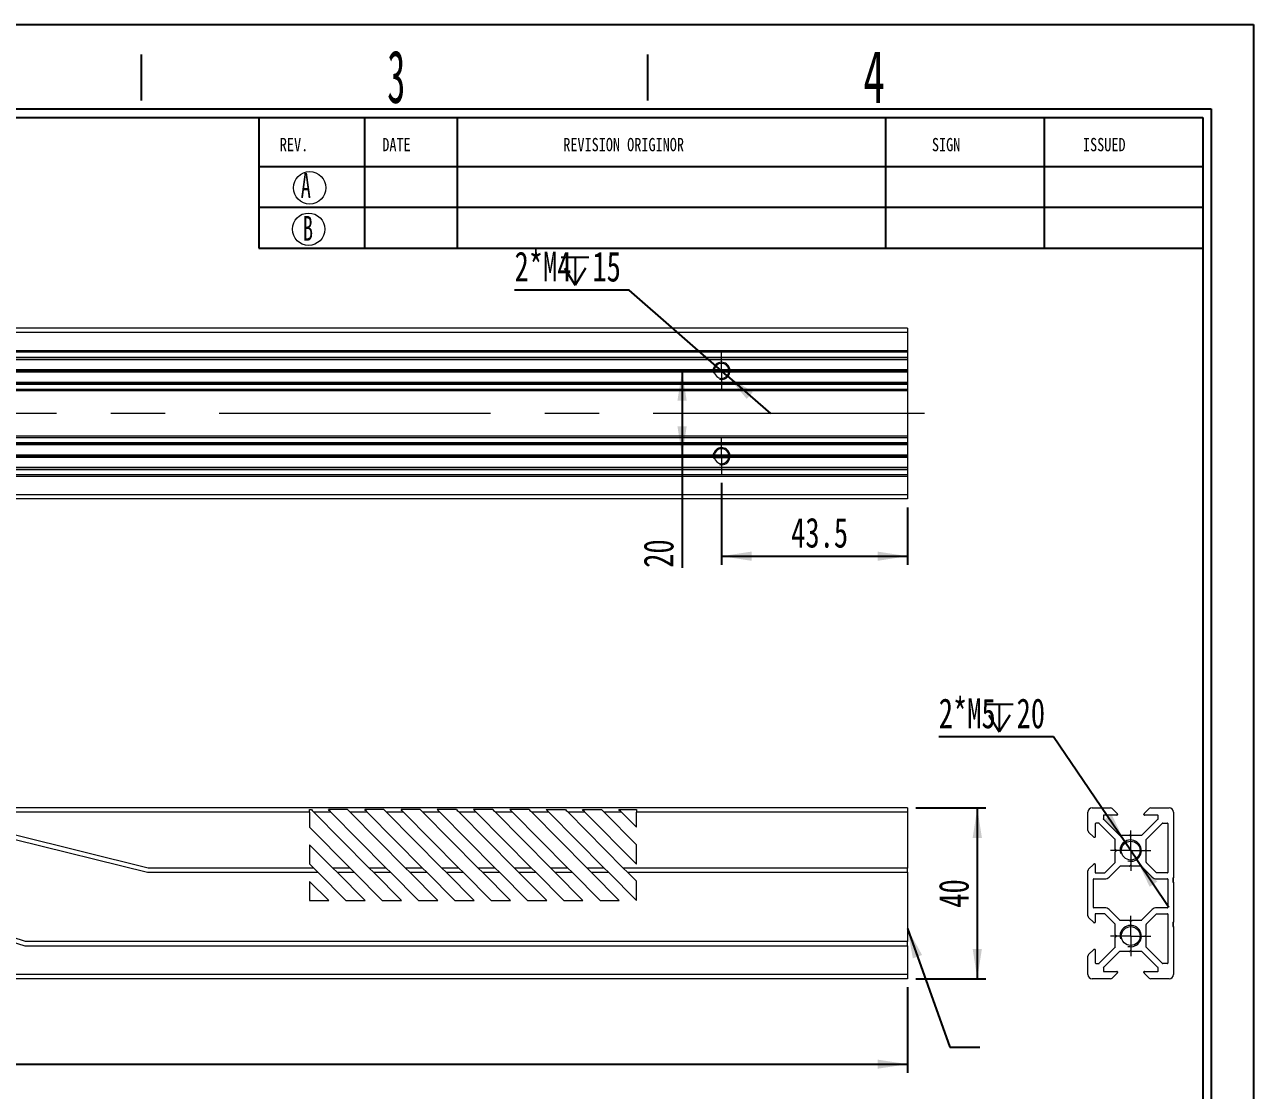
# Model space of a CAD drawing. Header units: millimetres. Extents: x 2 to 295, y 1 to 209.
# Drawn here: x 151.2 to 295.1, y 83.9 to 208.7 of the extents above; entities that cross this region are included whole.
import ezdxf

# ---------------------------------------------------------------- set-up
doc = ezdxf.new("R2010")
doc.units = ezdxf.units.MM
doc.linetypes.add('CENTER', pattern=[10.16, 6.35, -1.27, 1.27, -1.27])
doc.linetypes.add('CENTERX2', pattern=[20.32, 12.7, -2.54, 2.54, -2.54])
doc.layers.add('DIM', color=5, linetype='Continuous')
doc.layers.add('SLD-0', color=179, linetype='Continuous')
doc.layers.add('中心线', color=1, linetype='CENTER', lineweight=15)
doc.styles.add('SLDTEXTSTYLE1', font='TXT', dxfattribs={"width": 0.469})
doc.styles.add('SLDTEXTSTYLE14', font='TXT', dxfattribs={"width": 0.7})
doc.styles.add('SLDTEXTSTYLE5', font='TXT', dxfattribs={"width": 0.6})
doc.styles.add('SLDTEXTSTYLE6', font='TXT', dxfattribs={"width": 0.5025})
doc.styles.add('SLDTEXTSTYLE9', font='TXT', dxfattribs={"width": 0.7865})
doc.dimstyles.new('SLDDIMSTYLE0', dxfattribs={"dimtxt": 3.5, "dimasz": 3.5, "dimexe": 0, "dimexo": 0.0625, "dimgap": 0.875, "dimtad": 2, "dimlfac": 2, "dimrnd": 1e-09, "dimzin": 12, "dimdsep": 46, "dimtxsty": 'SLDTEXTSTYLE1', "dimsah": 1, "dimcen": 0.09, "dimadec": 0, "dimazin": 3, "dimtfac": 1, "dimtofl": 0, "dimtmove": 0, "dimatfit": 3, "dimfxl": 0, "dimfrac": 2, "dimtolj": 1, "dimtzin": 12, "dimarcsym": 0})
doc.dimstyles.new('SLDDIMSTYLE2', dxfattribs={"dimtxt": 0.18, "dimasz": 3.5, "dimexe": 0, "dimexo": 0.0625, "dimgap": 0, "dimtad": 0, "dimtih": 1, "dimtoh": 1, "dimdec": 0, "dimrnd": 1e-09, "dimzin": 0, "dimdsep": 46, "dimtxsty": 'Standard', "dimsah": 1, "dimcen": 0.09, "dimadec": 0, "dimazin": 0, "dimtfac": 3.5, "dimtdec": 0, "dimtofl": 0, "dimtmove": 0, "dimatfit": 3, "dimfxl": 0, "dimfrac": 2, "dimtolj": 1, "dimtzin": 0, "dimarcsym": 0})
doc.dimstyles.new('SLDDIMSTYLE3', dxfattribs={"dimtxt": 3.5, "dimasz": 3.5, "dimexe": 0, "dimexo": 0.0625, "dimgap": 0.875, "dimtad": 0, "dimtih": 1, "dimtoh": 1, "dimlfac": 2, "dimrnd": 1e-09, "dimzin": 12, "dimdsep": 46, "dimtxsty": 'SLDTEXTSTYLE1', "dimsah": 1, "dimcen": 0, "dimadec": 0, "dimazin": 3, "dimtfac": 1, "dimtmove": 0, "dimatfit": 3, "dimfxl": 0, "dimfrac": 2, "dimtolj": 1, "dimtzin": 12, "dimarcsym": 0})
doc.dimstyles.new('SLDDIMSTYLE5', dxfattribs={"dimtxt": 3.5, "dimasz": 3.5, "dimexe": 0, "dimexo": 0.0625, "dimgap": 0.875, "dimtad": 0, "dimtih": 1, "dimtoh": 1, "dimlfac": 2, "dimrnd": 1e-09, "dimzin": 12, "dimdsep": 46, "dimtxsty": 'SLDTEXTSTYLE1', "dimsah": 1, "dimcen": 0, "dimadec": 0, "dimazin": 3, "dimtfac": 1, "dimtofl": 0, "dimtmove": 1, "dimatfit": 3, "dimfxl": 0, "dimfrac": 2, "dimtolj": 1, "dimtzin": 12, "dimarcsym": 0})

# ---------------------------------------------------------------- blocks, each defined once
blk = doc.blocks.new('_D')
at = {"layer": 'DIM'}
for p, q in [((39.6, 95.97), (39.6, 85.97)), ((254.6, 95.97), (254.6, 85.97)), ((39.6, 86.97), (254.6, 86.97))]:
    blk.add_line(p, q, dxfattribs=at)
for points in [[(39.6, 86.97), (43.1, 86.44), (43.1, 87.51)], [(254.6, 86.97), (251.1, 87.51), (251.1, 86.44)]]:
    blk.add_solid(points, dxfattribs=at)
at = {"layer": 'DIM', "insert": (143.49, 91.49), "char_height": 3.5, "attachment_point": 1, "style": 'SLDTEXTSTYLE14'}
blk.add_mtext('430', dxfattribs=at)
blk = doc.blocks.new('_D_1')
at = {"layer": 'DIM'}
for p, q in [((255.6, 116.97), (263.78, 116.97)), ((262.78, 116.97), (262.78, 96.97)), ((255.6, 96.97), (263.78, 96.97))]:
    blk.add_line(p, q, dxfattribs=at)
for points in [[(262.78, 116.97), (262.24, 113.47), (263.32, 113.47)], [(262.78, 96.97), (263.32, 100.47), (262.24, 100.47)]]:
    blk.add_solid(points, dxfattribs=at)
at = {"layer": 'DIM', "insert": (258.27, 105.29), "char_height": 3.5, "attachment_point": 1, "rotation": 90, "style": 'SLDTEXTSTYLE14'}
blk.add_mtext('40', dxfattribs=at)
blk = doc.blocks.new('SW_SYMBOL_HOLE_DEPTH')
at = {"layer": 'DIM', "color": 0}
for p, q in [((0, 875), (800, 875)), ((400, 875), (400, 75)), ((100, 555), (400, 75)), ((700, 555), (400, 75))]:
    blk.add_line(p, q, dxfattribs=at)
blk = doc.blocks.new('_D_2')
at = {"layer": 'DIM'}
for p, q in [((271.69, 125.29), (258.27, 125.29)), ((280.04, 113.01), (271.69, 125.29)), ((281.44, 110.94), (280.04, 113.01)), ((281.44, 110.94), (285.22, 105.37))]:
    blk.add_line(p, q, dxfattribs=at)
for points in [[(280.04, 113.01), (278.51, 116.21), (277.62, 115.6)], [(281.44, 110.94), (282.96, 107.74), (283.85, 108.35)]]:
    blk.add_solid(points, dxfattribs=at)
at = {"layer": 'DIM', "xscale": 0.004072727272727273, "yscale": 0.004072727272727273, "zscale": 0.004072727272727273}
blk.add_blockref('SW_SYMBOL_HOLE_DEPTH', (263.72, 125.57), dxfattribs=at)
at = {"layer": 'DIM', "char_height": 3.5, "attachment_point": 1, "style": 'SLDTEXTSTYLE14'}
for s, insert in [('2*M5', (258.27, 129.8)), ('20', (267.38, 129.8))]:
    blk.add_mtext(s, dxfattribs=dict(at, insert=insert))
blk = doc.blocks.new('SW_CENTERMARKSYMBOL_0')
at = {"layer": '中心线', "color": 0}
for p, q in [((0, 1.25), (0, 2.35)), ((-1.25, 0), (-2.35, 0)), ((0, 0), (-1.25, 0)), ((0, 0), (0, 1.25)), ((0, 0), (0, -1.25)), ((0, 0), (1.25, 0)), ((1.25, 0), (2.35, 0)), ((0, -1.25), (0, -2.35))]:
    blk.add_line(p, q, dxfattribs=at)
blk = doc.blocks.new('SW_CENTERMARKSYMBOL_1')
at = {"layer": '中心线', "color": 0}
for p, q in [((0, 1.25), (0, 2.35)), ((-1.25, 0), (-2.35, 0)), ((0, 0), (-1.25, 0)), ((0, 0), (0, 1.25)), ((0, 0), (0, -1.25)), ((0, 0), (1.25, 0)), ((1.25, 0), (2.35, 0)), ((0, -1.25), (0, -2.35))]:
    blk.add_line(p, q, dxfattribs=at)
blk = doc.blocks.new('_D_4')
at = {"layer": 'DIM'}
for p, q in [((232.85, 155.01), (232.85, 145.44)), ((254.6, 152.14), (254.6, 145.44)), ((232.85, 146.44), (254.6, 146.44))]:
    blk.add_line(p, q, dxfattribs=at)
for points in [[(232.85, 146.44), (236.35, 145.9), (236.35, 146.98)], [(254.6, 146.44), (251.1, 146.98), (251.1, 145.9)]]:
    blk.add_solid(points, dxfattribs=at)
at = {"layer": 'DIM', "insert": (240.99, 150.95), "char_height": 3.5, "attachment_point": 1, "style": 'SLDTEXTSTYLE14'}
blk.add_mtext('43.5', dxfattribs=at)
blk = doc.blocks.new('_D_5')
at = {"layer": 'DIM'}
for p, q in [((231.85, 168.14), (227.22, 168.14)), ((228.22, 168.14), (228.22, 158.14)), ((231.85, 158.14), (227.22, 158.14)), ((228.22, 158.14), (228.22, 145.08))]:
    blk.add_line(p, q, dxfattribs=at)
for points in [[(228.22, 168.14), (227.68, 164.64), (228.76, 164.64)], [(228.22, 158.14), (228.76, 161.64), (227.68, 161.64)]]:
    blk.add_solid(points, dxfattribs=at)
at = {"layer": 'DIM', "insert": (223.71, 145.08), "char_height": 3.5, "attachment_point": 1, "rotation": 90, "style": 'SLDTEXTSTYLE14'}
blk.add_mtext('20', dxfattribs=at)
blk = doc.blocks.new('_D_6')
at = {"layer": 'DIM'}
for p, q in [((222.03, 177.59), (208.61, 177.59)), ((233.51, 167.56), (222.03, 177.59)), ((233.51, 167.56), (238.57, 163.13))]:
    blk.add_line(p, q, dxfattribs=at)
blk.add_solid([(233.51, 167.56), (235.79, 164.85), (236.5, 165.66)], dxfattribs=at)
at = {"layer": 'DIM', "xscale": 0.004072727272727273, "yscale": 0.004072727272727273, "zscale": 0.004072727272727273}
blk.add_blockref('SW_SYMBOL_HOLE_DEPTH', (214.06, 177.88), dxfattribs=at)
at = {"layer": 'DIM', "char_height": 3.5, "attachment_point": 1, "style": 'SLDTEXTSTYLE14'}
for s, insert in [('2*M4', (208.61, 182.1)), ('15', (217.72, 182.1))]:
    blk.add_mtext(s, dxfattribs=dict(at, insert=insert))
blk = doc.blocks.new('SW_CENTERMARKSYMBOL_2')
at = {"layer": '中心线', "color": 0}
for p, q in [((0, 1.25), (0, 2.125)), ((-1.25, 0), (-2.125, 0)), ((0, 0), (-1.25, 0)), ((0, 0), (0, 1.25)), ((0, 0), (0, -1.25)), ((0, 0), (1.25, 0)), ((1.25, 0), (2.125, 0)), ((0, -1.25), (0, -2.125))]:
    blk.add_line(p, q, dxfattribs=at)
blk = doc.blocks.new('SW_CENTERMARKSYMBOL_3')
at = {"layer": '中心线', "color": 0}
for p, q in [((0, 1.25), (0, 2.125)), ((-1.25, 0), (-2.125, 0)), ((0, 0), (-1.25, 0)), ((0, 0), (0, 1.25)), ((0, 0), (0, -1.25)), ((0, 0), (1.25, 0)), ((1.25, 0), (2.125, 0)), ((0, -1.25), (0, -2.125))]:
    blk.add_line(p, q, dxfattribs=at)

msp = doc.modelspace()

# ---------------------------------------------------------------- linework, layer by layer
at = {"color": 7, "linetype": 'Continuous', "lineweight": 15}
for p, q in [((254.597, 173.1363), (39.597, 173.1363)), ((254.597, 172.6363), (39.597, 172.6363)), ((254.597, 173.1363), (254.597, 172.6363)), ((254.597, 172.6363), (254.597, 170.4898)), ((254.597, 170.4898), (39.597, 170.4898)), ((254.597, 170.3131), (39.597, 170.3131)), ((254.597, 170.4898), (254.597, 170.3131)), ((254.597, 170.3131), (254.597, 169.7156)), ((254.597, 169.7156), (39.597, 169.7156)), ((254.597, 169.6863), (39.597, 169.6863)), ((254.597, 169.4486), (39.597, 169.4486)), ((254.597, 169.4309), (39.597, 169.4309)), ((254.597, 169.7156), (254.597, 169.6863)), ((254.597, 169.6863), (254.597, 169.4486)), ((254.597, 169.4486), (254.597, 169.4309)), ((254.597, 169.4309), (254.597, 168.2716)), ((231.9826, 168.2716), (39.597, 168.2716)), ((39.597, 168.2532), (231.9799, 168.2532)), ((231.9722, 168.154), (39.597, 168.154)), ((231.9722, 168.1186), (39.597, 168.1186)), ((231.9799, 168.0193), (39.597, 168.0193)), ((231.9826, 168.0009), (39.597, 168.0009)), ((231.98, 168.2539), (233.7141, 168.2539)), ((233.7141, 168.0186), (231.98, 168.0186)), ((233.7115, 168.2716), (231.9826, 168.2716)), ((233.7115, 168.0009), (231.9826, 168.0009)), ((254.597, 168.2716), (233.7115, 168.2716)), ((254.597, 168.0009), (233.7115, 168.0009)), ((233.7142, 168.2532), (254.597, 168.2532)), ((254.597, 168.0193), (233.7142, 168.0193)), ((254.597, 168.154), (233.7219, 168.154)), ((254.597, 168.1186), (233.7219, 168.1186)), ((254.597, 168.2716), (254.597, 168.2532)), ((254.597, 168.2532), (254.597, 168.154)), ((254.597, 168.154), (254.597, 168.1186)), ((254.597, 168.1186), (254.597, 168.0193)), ((254.597, 168.0193), (254.597, 168.0009)), ((254.597, 168.0009), (254.597, 166.7812)), ((254.597, 166.7812), (39.597, 166.7812)), ((254.597, 166.7459), (39.597, 166.7459)), ((254.597, 166.5863), (39.597, 166.5863)), ((254.597, 166.557), (39.597, 166.557)), ((254.597, 165.9595), (39.597, 165.9595)), ((254.597, 165.7827), (39.597, 165.7827)), ((254.597, 166.7812), (254.597, 166.7459)), ((254.597, 166.7459), (254.597, 166.5863)), ((254.597, 166.5863), (254.597, 166.557)), ((254.597, 166.557), (254.597, 165.9595)), ((254.597, 165.9595), (254.597, 165.7827)), ((254.597, 165.7827), (254.597, 160.4898)), ((254.597, 160.4898), (39.597, 160.4898)), ((254.597, 160.3131), (39.597, 160.3131)), ((254.597, 159.7156), (39.597, 159.7156)), ((254.597, 159.6863), (39.597, 159.6863)), ((254.597, 160.4898), (254.597, 160.3131)), ((254.597, 160.3131), (254.597, 159.7156)), ((254.597, 159.7156), (254.597, 159.6863)), ((254.597, 159.6863), (254.597, 159.5267)), ((254.597, 159.5267), (39.597, 159.5267)), ((254.597, 159.4913), (39.597, 159.4913)), ((231.9826, 158.2716), (39.597, 158.2716)), ((39.597, 158.2532), (231.9799, 158.2532)), ((231.98, 158.254), (233.7141, 158.254)), ((233.7115, 158.2716), (231.9826, 158.2716)), ((254.597, 158.2716), (233.7115, 158.2716)), ((233.7142, 158.2532), (254.597, 158.2532)), ((254.597, 159.5267), (254.597, 159.4913)), ((254.597, 159.4913), (254.597, 158.2716)), ((254.597, 158.2716), (254.597, 158.2532)), ((254.597, 158.2532), (254.597, 158.1539)), ((231.9722, 158.1539), (39.597, 158.1539)), ((231.9722, 158.1186), (39.597, 158.1186)), ((231.9799, 158.0193), (39.597, 158.0193)), ((231.9826, 158.0009), (39.597, 158.0009)), ((254.597, 156.8416), (39.597, 156.8416)), ((254.597, 156.8239), (39.597, 156.8239)), ((233.7141, 158.0186), (231.98, 158.0186)), ((231.9826, 158.0009), (233.7115, 158.0009)), ((254.597, 158.0009), (233.7115, 158.0009)), ((254.597, 158.0193), (233.7142, 158.0193)), ((254.597, 158.1539), (233.7219, 158.1539)), ((254.597, 158.1186), (233.7219, 158.1186)), ((254.597, 158.1539), (254.597, 158.1186)), ((254.597, 158.1186), (254.597, 158.0193)), ((254.597, 158.0193), (254.597, 158.0009)), ((254.597, 158.0009), (254.597, 156.8416)), ((254.597, 156.8416), (254.597, 156.8239)), ((254.597, 156.8239), (254.597, 156.5863)), ((254.597, 156.5863), (39.597, 156.5863)), ((254.597, 156.557), (39.597, 156.557)), ((254.597, 155.9595), (39.597, 155.9595)), ((254.597, 155.7827), (39.597, 155.7827)), ((254.597, 156.5863), (254.597, 156.557)), ((254.597, 156.557), (254.597, 155.9595)), ((254.597, 155.9595), (254.597, 155.7827)), ((254.597, 155.7827), (254.597, 153.6363)), ((254.597, 153.6363), (39.597, 153.6363)), ((254.597, 153.1363), (39.597, 153.1363)), ((254.597, 153.6363), (254.597, 153.1363)), ((254.597, 116.9747), (39.597, 116.9747)), ((184.6202, 116.7747), (184.8183, 116.7747)), ((184.6202, 116.4747), (184.6202, 116.7747)), ((189.0683, 116.7747), (186.8183, 116.7747)), ((193.3183, 116.7747), (191.0683, 116.7747)), ((197.5683, 116.7747), (195.3183, 116.7747)), ((201.8183, 116.7747), (199.5683, 116.7747)), ((206.0683, 116.7747), (203.8183, 116.7747)), ((210.3183, 116.7747), (208.0683, 116.7747)), ((212.3183, 116.7747), (214.5683, 116.7747)), ((216.5495, 116.7747), (218.7995, 116.7747)), ((220.8183, 116.7747), (222.8702, 116.7747)), ((222.8702, 116.7747), (222.8702, 116.4747)), ((254.597, 116.9747), (254.597, 116.4747)), ((276.239, 116.9747), (278.3854, 116.9747)), ((278.5622, 116.9015), (279.1597, 116.304)), ((282.3182, 116.304), (282.9157, 116.9015)), ((283.0925, 116.9747), (285.239, 116.9747)), ((184.6202, 116.4747), (39.597, 116.4747)), ((184.6202, 116.4747), (184.6202, 114.7247)), ((187.1155, 116.4747), (185.1155, 116.4747)), ((191.593, 109.9358), (185.1155, 116.4747)), ((187.1155, 116.4747), (193.593, 109.9358)), ((195.843, 109.9358), (189.3655, 116.4747)), ((191.3655, 116.4747), (189.3655, 116.4747)), ((191.3655, 116.4747), (197.843, 109.9358)), ((200.093, 109.9358), (193.6155, 116.4747)), ((195.6155, 116.4747), (193.6155, 116.4747)), ((195.6155, 116.4747), (202.093, 109.9358)), ((204.343, 109.9358), (197.8655, 116.4747)), ((199.8655, 116.4747), (197.8655, 116.4747)), ((199.8655, 116.4747), (206.343, 109.9358)), ((208.593, 109.9358), (202.1155, 116.4747)), ((204.1155, 116.4747), (202.1155, 116.4747)), ((204.1155, 116.4747), (210.593, 109.9358)), ((212.843, 109.9358), (206.3655, 116.4747)), ((208.3655, 116.4747), (206.3655, 116.4747)), ((208.3655, 116.4747), (214.843, 109.9358)), ((212.6155, 116.4747), (210.6155, 116.4747)), ((217.093, 109.9358), (210.6155, 116.4747)), ((212.6155, 116.4747), (219.093, 109.9358)), ((216.8467, 116.4747), (214.8655, 116.4747)), ((221.343, 109.9358), (214.8655, 116.4747)), ((216.8467, 116.4747), (222.8702, 110.3941)), ((221.1155, 116.4747), (219.0967, 116.4747)), ((222.8702, 112.6655), (219.0967, 116.4747)), ((221.1155, 116.4747), (222.8702, 114.7034)), ((254.597, 116.4747), (222.8702, 116.4747)), ((222.8702, 114.7034), (222.8702, 116.4747)), ((254.597, 116.4747), (254.597, 109.9358)), ((275.739, 114.3283), (275.739, 116.4747)), ((276.589, 115.1247), (276.589, 113.5847)), ((277.0336, 115.1747), (276.639, 115.1747)), ((278.9316, 113.2871), (277.0513, 115.1674)), ((277.539, 116.0747), (277.539, 115.68)), ((277.5463, 115.6624), (279.4266, 113.782)), ((279.129, 116.1247), (277.589, 116.1247)), ((279.189, 116.2333), (279.189, 116.1847)), ((282.0513, 113.782), (283.9316, 115.6624)), ((282.289, 116.1847), (282.289, 116.2333)), ((283.889, 116.1247), (282.349, 116.1247)), ((282.5463, 113.2871), (284.4266, 115.1674)), ((283.939, 115.68), (283.939, 116.0747)), ((284.4443, 115.1747), (285.064, 115.1747)), ((285.089, 115.1497), (285.089, 109.3947)), ((285.739, 116.4747), (285.739, 108.7971)), ((165.7124, 109.9358), (150.1883, 113.7871)), ((184.6202, 114.7247), (189.3524, 109.9358)), ((276.4097, 113.554), (275.8122, 114.1515)), ((279.4443, 113.7747), (280.6036, 113.7747)), ((280.6213, 113.7674), (280.7213, 113.6674)), ((280.7566, 113.6674), (280.8566, 113.7674)), ((280.8743, 113.7747), (282.0336, 113.7747)), ((150.1272, 113.2871), (165.6513, 109.4358)), ((187.3307, 109.9358), (184.6202, 112.6631)), ((184.6202, 112.6631), (184.6202, 110.4131)), ((222.8702, 110.3941), (222.8702, 112.6655)), ((276.529, 113.5247), (276.4804, 113.5247)), ((278.939, 112.1101), (278.939, 113.2694)), ((280.1462, 112.8497), (280.0723, 112.8497)), ((281.4056, 112.8497), (281.3317, 112.8497)), ((282.539, 112.1101), (282.539, 113.2694)), ((278.939, 110.6197), (278.939, 111.8394)), ((279.0463, 111.9924), (278.9463, 112.0924)), ((278.9463, 111.857), (279.0463, 111.957)), ((282.4316, 111.9924), (282.5316, 112.0924)), ((282.5316, 111.857), (282.4316, 111.957)), ((282.539, 110.6197), (282.539, 111.8394)), ((165.6513, 109.4358), (185.5883, 109.4358)), ((185.093, 109.9358), (165.7124, 109.9358)), ((184.6202, 110.4131), (185.093, 109.9358)), ((185.093, 109.9358), (185.5883, 109.4358)), ((185.5883, 109.4358), (188.8702, 106.1228)), ((189.3524, 109.9358), (187.3307, 109.9358)), ((187.8276, 109.4358), (187.3307, 109.9358)), ((191.1202, 106.1228), (187.8276, 109.4358)), ((187.8276, 109.4358), (189.8465, 109.4358)), ((189.3524, 109.9358), (189.8465, 109.4358)), ((189.8465, 109.4358), (193.1202, 106.1228)), ((193.593, 109.9358), (191.593, 109.9358)), ((192.0883, 109.4358), (191.593, 109.9358)), ((192.0883, 109.4358), (194.0883, 109.4358)), ((195.3702, 106.1228), (192.0883, 109.4358)), ((193.593, 109.9358), (194.0883, 109.4358)), ((194.0883, 109.4358), (197.3702, 106.1228)), ((197.843, 109.9358), (195.843, 109.9358)), ((196.3383, 109.4358), (195.843, 109.9358)), ((196.3383, 109.4358), (198.3383, 109.4358)), ((199.6202, 106.1228), (196.3383, 109.4358)), ((197.843, 109.9358), (198.3383, 109.4358)), ((198.3383, 109.4358), (201.6202, 106.1228)), ((202.093, 109.9358), (200.093, 109.9358)), ((200.5883, 109.4358), (200.093, 109.9358)), ((200.5883, 109.4358), (202.5883, 109.4358)), ((203.8702, 106.1228), (200.5883, 109.4358)), ((202.093, 109.9358), (202.5883, 109.4358)), ((202.5883, 109.4358), (205.8702, 106.1228)), ((206.343, 109.9358), (204.343, 109.9358)), ((204.8383, 109.4358), (204.343, 109.9358)), ((204.8383, 109.4358), (206.8383, 109.4358)), ((208.1202, 106.1228), (204.8383, 109.4358)), ((206.343, 109.9358), (206.8383, 109.4358)), ((206.8383, 109.4358), (210.1202, 106.1228)), ((210.593, 109.9358), (208.593, 109.9358)), ((209.0883, 109.4358), (208.593, 109.9358)), ((209.0883, 109.4358), (211.0883, 109.4358)), ((212.3702, 106.1228), (209.0883, 109.4358)), ((210.593, 109.9358), (211.0883, 109.4358)), ((211.0883, 109.4358), (214.3702, 106.1228)), ((214.843, 109.9358), (212.843, 109.9358)), ((213.3384, 109.4358), (212.843, 109.9358)), ((213.3384, 109.4358), (215.3383, 109.4358)), ((216.6202, 106.1228), (213.3384, 109.4358)), ((214.843, 109.9358), (215.3383, 109.4358)), ((215.3383, 109.4358), (218.6202, 106.1228)), ((219.093, 109.9358), (217.093, 109.9358)), ((217.5883, 109.4358), (217.093, 109.9358)), ((217.5883, 109.4358), (219.5883, 109.4358)), ((220.8702, 106.1228), (217.5883, 109.4358)), ((219.093, 109.9358), (219.5883, 109.4358)), ((219.5883, 109.4358), (222.8702, 106.1228)), ((254.597, 109.9358), (221.343, 109.9358)), ((221.8383, 109.4358), (221.343, 109.9358)), ((221.8383, 109.4358), (254.597, 109.4358)), ((222.8702, 108.3941), (221.8383, 109.4358)), ((254.597, 109.4358), (254.597, 109.9358)), ((254.597, 109.4358), (254.597, 101.3402)), ((275.739, 104.3283), (275.739, 109.6212)), ((275.8122, 109.7979), (276.4097, 110.3954)), ((276.4804, 110.4247), (276.529, 110.4247)), ((276.589, 110.3647), (276.589, 109.3947)), ((276.614, 109.3697), (277.6993, 109.3697)), ((277.717, 109.377), (278.9243, 110.5843)), ((278.212, 108.882), (279.4973, 110.1674)), ((279.515, 110.1747), (280.6036, 110.1747)), ((280.6213, 110.182), (280.7213, 110.282)), ((280.7566, 110.282), (280.8566, 110.182)), ((280.8743, 110.1747), (281.9629, 110.1747)), ((281.9806, 110.1674), (283.2659, 108.882)), ((283.7609, 109.377), (282.5536, 110.5843)), ((285.064, 109.3697), (283.7786, 109.3697)), ((186.8702, 106.1228), (184.6202, 108.3728)), ((184.6202, 108.3728), (184.6202, 106.1228)), ((222.8702, 106.1228), (222.8702, 108.3941)), ((276.389, 105.3048), (276.389, 108.6447)), ((276.414, 108.6697), (277.6993, 108.6697)), ((283.7786, 108.6697), (285.064, 108.6697)), ((285.089, 108.6447), (285.089, 105.3048)), ((285.689, 108.7971), (285.739, 108.7971)), ((285.689, 108.7971), (285.689, 108.2971)), ((285.689, 108.2971), (285.739, 108.2971)), ((285.739, 108.2971), (285.739, 108.7971)), ((285.739, 108.2971), (285.739, 103.5911)), ((184.6202, 106.1228), (186.8702, 106.1228)), ((188.8702, 106.1228), (191.1202, 106.1228)), ((193.1202, 106.1228), (195.3702, 106.1228)), ((197.3702, 106.1228), (199.6202, 106.1228)), ((201.6202, 106.1228), (203.8702, 106.1228)), ((205.8702, 106.1228), (208.1202, 106.1228)), ((210.1202, 106.1228), (212.3702, 106.1228)), ((214.3702, 106.1228), (216.6202, 106.1228)), ((218.6202, 106.1228), (220.8702, 106.1228)), ((277.6993, 105.2797), (276.414, 105.2797)), ((279.4973, 103.782), (278.212, 105.0674)), ((283.2659, 105.0674), (281.9806, 103.782)), ((285.064, 105.2797), (283.7786, 105.2797)), ((276.4097, 103.554), (275.8122, 104.1515)), ((276.589, 104.5547), (276.589, 103.5847)), ((277.6993, 104.5797), (276.614, 104.5797)), ((278.9243, 103.3651), (277.717, 104.5724)), ((280.6036, 103.7747), (279.515, 103.7747)), ((280.7213, 103.6674), (280.6213, 103.7674)), ((280.8566, 103.7674), (280.7566, 103.6674)), ((281.9629, 103.7747), (280.8743, 103.7747)), ((282.5463, 103.3578), (283.7609, 104.5724)), ((283.7786, 104.5797), (285.064, 104.5797)), ((285.089, 104.5547), (285.089, 98.7997)), ((285.689, 103.5911), (285.739, 103.5911)), ((285.689, 103.5911), (285.689, 103.0911)), ((285.739, 103.0911), (285.739, 103.5911)), ((144.83, 102.8881), (151.2607, 100.8402)), ((151.3384, 101.3402), (144.9077, 103.3881)), ((276.529, 103.5247), (276.4804, 103.5247)), ((278.939, 102.1101), (278.939, 103.3298)), ((280.1462, 102.8497), (280.0723, 102.8497)), ((281.4056, 102.8497), (281.3317, 102.8497)), ((282.539, 102.1101), (282.539, 103.3401)), ((285.689, 103.0911), (285.739, 103.0911)), ((285.739, 103.0911), (285.739, 97.4747)), ((151.2607, 100.8402), (254.597, 100.8402)), ((254.597, 101.3402), (151.3384, 101.3402)), ((254.597, 100.8402), (254.597, 101.3402)), ((254.597, 100.8402), (254.597, 97.4747)), ((278.939, 100.68), (278.939, 101.8394)), ((279.0463, 101.9924), (278.9463, 102.0924)), ((278.9463, 101.857), (279.0463, 101.957)), ((282.4316, 101.9924), (282.5316, 102.0924)), ((282.5316, 101.857), (282.4316, 101.957)), ((282.539, 100.68), (282.539, 101.8394)), ((275.739, 97.4747), (275.739, 99.6212)), ((275.8122, 99.7979), (276.4097, 100.3954)), ((276.4804, 100.4247), (276.529, 100.4247)), ((276.589, 100.3647), (276.589, 98.8247)), ((277.0513, 98.782), (278.9316, 100.6624)), ((279.4266, 100.1674), (277.5463, 98.2871)), ((280.6036, 100.1747), (279.4443, 100.1747)), ((280.7213, 100.282), (280.6213, 100.182)), ((280.8566, 100.182), (280.7566, 100.282)), ((282.0336, 100.1747), (280.8743, 100.1747)), ((283.9316, 98.2871), (282.0513, 100.1674)), ((284.4266, 98.782), (282.5463, 100.6624)), ((276.639, 98.7747), (277.0336, 98.7747)), ((277.539, 98.2694), (277.539, 97.8747)), ((277.589, 97.8247), (279.129, 97.8247)), ((282.349, 97.8247), (283.889, 97.8247)), ((283.939, 97.8747), (283.939, 98.2694)), ((285.064, 98.7747), (284.4443, 98.7747)), ((254.597, 97.4747), (39.597, 97.4747)), ((254.597, 96.9747), (39.597, 96.9747)), ((254.597, 97.4747), (254.597, 96.9747)), ((278.3854, 96.9747), (276.239, 96.9747)), ((279.1597, 97.6454), (278.5622, 97.0479)), ((279.189, 97.7647), (279.189, 97.7161)), ((282.289, 97.7161), (282.289, 97.7647)), ((282.9157, 97.0479), (282.3182, 97.6454)), ((285.239, 96.9747), (283.0925, 96.9747))]:
    msp.add_line(p, q, dxfattribs=at)
at = {"color": 7, "linetype": 'Continuous', "lineweight": 15, "flags": 128}
for points in [[(184.8183, 116.7747), (184.9095, 116.6827), (185.0101, 116.5812), (185.1155, 116.4747)], [(187.1155, 116.4747), (187.0101, 116.5812), (186.9095, 116.6827), (186.8183, 116.7747)], [(189.0683, 116.7747), (189.1595, 116.6827), (189.26, 116.5812), (189.3655, 116.4747)], [(191.3655, 116.4747), (191.26, 116.5812), (191.1595, 116.6827), (191.0683, 116.7747)], [(193.3183, 116.7747), (193.4095, 116.6827), (193.51, 116.5812), (193.6155, 116.4747)], [(195.6155, 116.4747), (195.51, 116.5812), (195.4095, 116.6827), (195.3183, 116.7747)], [(197.5683, 116.7747), (197.6595, 116.6827), (197.7601, 116.5812), (197.8655, 116.4747)], [(199.8655, 116.4747), (199.7601, 116.5812), (199.6595, 116.6827), (199.5683, 116.7747)], [(201.8183, 116.7747), (201.9095, 116.6827), (202.01, 116.5812), (202.1155, 116.4747)], [(204.1155, 116.4747), (204.01, 116.5812), (203.9095, 116.6827), (203.8183, 116.7747)], [(206.0683, 116.7747), (206.1595, 116.6827), (206.2601, 116.5812), (206.3655, 116.4747)], [(208.3655, 116.4747), (208.26, 116.5812), (208.1595, 116.6827), (208.0683, 116.7747)], [(210.3183, 116.7747), (210.4095, 116.6827), (210.5101, 116.5812), (210.6155, 116.4747)], [(212.6155, 116.4747), (212.51, 116.5812), (212.4094, 116.6827), (212.3183, 116.7747)], [(214.5683, 116.7747), (214.6595, 116.6827), (214.76, 116.5812), (214.8655, 116.4747)], [(216.8467, 116.4747), (216.7413, 116.5812), (216.6407, 116.6827), (216.5495, 116.7747)], [(218.7995, 116.7747), (218.8907, 116.6827), (218.9913, 116.5812), (219.0967, 116.4747)], [(221.1155, 116.4747), (221.01, 116.5812), (220.9095, 116.6827), (220.8183, 116.7747)]]:
    msp.add_lwpolyline(points, dxfattribs=at)
at = {"color": 7, "linetype": 'Continuous', "lineweight": 15}
for centre in [(280.739, 111.9747), (280.739, 101.9747)]:
    msp.add_circle(centre, 1.1, dxfattribs=at)
at = {"color": 7, "linetype": 'Continuous', "lineweight": 0}
for centre, radius in [((232.847, 168.1363), 1), ((232.847, 158.1363), 1), ((280.739, 111.9747), 1.25), ((280.739, 111.9747), 1.25), ((280.739, 101.9747), 1.25), ((280.739, 101.9747), 1.25)]:
    msp.add_arc(centre, radius, 255, 195, dxfattribs=at)
at = {"color": 7, "linetype": 'Continuous', "lineweight": 15}
for centre, radius, start, end in [((232.847, 168.1363), 0.875, 8.898923, 171.101077), ((232.847, 168.1363), 0.875, 172.270941, 178.842372), ((232.847, 168.1363), 0.875, 181.157628, 187.729059), ((232.847, 168.1363), 0.875, 188.898923, 351.101077), ((232.847, 168.1363), 0.875, 1.157628, 7.729059), ((232.847, 168.1363), 0.875, 352.270941, 358.842372), ((232.847, 158.1363), 0.875, 172.270941, 178.842372), ((232.847, 158.1363), 0.875, 8.898923, 171.101077), ((232.847, 158.1363), 0.875, 1.157628, 7.729059), ((232.847, 158.1363), 0.875, 181.157628, 187.729059), ((232.847, 158.1363), 0.875, 188.898923, 351.101077), ((232.847, 158.1363), 0.875, 352.270941, 358.842372), ((276.239, 116.4747), 0.5, 90, 180), ((278.3854, 116.7247), 0.25, 44.999996, 90.000004), ((283.0925, 116.7247), 0.25, 89.999996, 135.000004), ((285.239, 116.4747), 0.5, 0, 90), ((276.639, 115.1247), 0.05, 90, 180), ((277.0425, 115.1711), 0.00957, 337.5, 157.5), ((277.5426, 115.6712), 0.00957, 112.5, 292.5), ((277.589, 116.0747), 0.05, 90, 180), ((279.129, 116.1847), 0.06, 270, 360), ((279.089, 116.2333), 0.1, 359.999996, 45.000004), ((282.389, 116.2333), 0.1, 134.999996, 180.000004), ((282.349, 116.1847), 0.06, 180, 270), ((283.889, 116.0747), 0.05, 0, 90), ((283.9353, 115.6712), 0.00957, 247.5, 67.5), ((284.4354, 115.1711), 0.00957, 22.5, 202.5), ((285.0765, 115.1622), 0.0177, 315, 135), ((275.989, 114.3283), 0.25, 179.999996, 225.000004), ((279.4354, 113.7784), 0.00957, 157.5, 337.5), ((280.6124, 113.7711), 0.00957, 337.5, 157.5), ((280.739, 113.6674), 0.0177, 180, 360), ((280.8655, 113.7711), 0.00957, 22.5, 202.5), ((282.0425, 113.7784), 0.00957, 202.5, 22.5), ((276.4804, 113.6247), 0.1, 224.999996, 270.000004), ((276.529, 113.5847), 0.06, 270, 360), ((278.9353, 113.2782), 0.00957, 292.5, 112.5), ((282.5426, 113.2782), 0.00957, 67.5, 247.5), ((278.9426, 112.1012), 0.00957, 112.5, 292.5), ((278.9426, 111.8482), 0.00957, 67.5, 247.5), ((279.0463, 111.9747), 0.0177, 270, 90), ((282.4316, 111.9747), 0.0177, 90, 270), ((282.5353, 112.1012), 0.00957, 247.5, 67.5), ((282.5353, 111.8482), 0.00957, 292.5, 112.5), ((275.989, 109.6212), 0.25, 134.999996, 180.000004), ((276.4804, 110.3247), 0.1, 89.999996, 135.000004), ((276.529, 110.3647), 0.06, 0, 90), ((276.6015, 109.3822), 0.0177, 135, 315), ((277.7081, 109.3734), 0.00957, 202.5, 22.5), ((278.889, 110.6197), 0.05, 314.999996, 0.000004), ((279.5062, 110.1711), 0.00957, 22.5, 202.5), ((280.6124, 110.1784), 0.00957, 202.5, 22.5), ((280.739, 110.282), 0.0177, 0, 180), ((280.8655, 110.1784), 0.00957, 157.5, 337.5), ((281.9718, 110.1711), 0.00957, 337.5, 157.5), ((282.589, 110.6197), 0.05, 179.999996, 225.000004), ((283.7698, 109.3734), 0.00957, 157.5, 337.5), ((285.0765, 109.3822), 0.0177, 225, 45), ((276.4015, 108.6572), 0.0177, 45, 225), ((277.6993, 109.3947), 0.725, 269.999996, 315.000004), ((283.7786, 109.3947), 0.725, 224.999996, 270.000004), ((285.0765, 108.6572), 0.0177, 315, 135), ((276.4015, 105.2922), 0.0177, 135, 315), ((277.6993, 104.5547), 0.725, 44.999996, 90.000004), ((283.7786, 104.5547), 0.725, 89.999996, 135.000004), ((285.0765, 105.2922), 0.0177, 225, 45), ((275.989, 104.3283), 0.25, 179.999996, 225.000004), ((276.529, 103.5847), 0.06, 270, 360), ((276.6015, 104.5672), 0.0177, 45, 225), ((277.7081, 104.5761), 0.00957, 337.5, 157.5), ((279.5062, 103.7784), 0.00957, 157.5, 337.5), ((280.6124, 103.7711), 0.00957, 337.5, 157.5), ((280.739, 103.6674), 0.0177, 180, 360), ((280.8655, 103.7711), 0.00957, 22.5, 202.5), ((281.9718, 103.7784), 0.00957, 202.5, 22.5), ((283.7698, 104.5761), 0.00957, 22.5, 202.5), ((285.0765, 104.5672), 0.0177, 315, 135), ((276.4804, 103.6247), 0.1, 224.999996, 270.000004), ((278.889, 103.3297), 0.05, 359.999996, 45.000004), ((282.5426, 103.3489), 0.00957, 67.5, 247.5), ((278.9426, 102.1012), 0.00957, 112.5, 292.5), ((278.9426, 101.8482), 0.00957, 67.5, 247.5), ((279.0463, 101.9747), 0.0177, 270, 90), ((282.4316, 101.9747), 0.0177, 90, 270), ((282.5353, 102.1012), 0.00957, 247.5, 67.5), ((282.5353, 101.8482), 0.00957, 292.5, 112.5), ((275.989, 99.6212), 0.25, 134.999996, 180.000004), ((276.4804, 100.3247), 0.1, 89.999996, 135.000004), ((276.529, 100.3647), 0.06, 0, 90), ((278.9353, 100.6712), 0.00957, 247.5, 67.5), ((279.4354, 100.1711), 0.00957, 22.5, 202.5), ((280.6124, 100.1784), 0.00957, 202.5, 22.5), ((280.739, 100.282), 0.0177, 0, 180), ((280.8655, 100.1784), 0.00957, 157.5, 337.5), ((282.0425, 100.1711), 0.00957, 337.5, 157.5), ((282.5426, 100.6712), 0.00957, 112.5, 292.5), ((276.639, 98.8247), 0.05, 180, 270), ((277.0425, 98.7784), 0.00957, 202.5, 22.5), ((277.5426, 98.2782), 0.00957, 67.5, 247.5), ((277.589, 97.8747), 0.05, 180, 270), ((279.129, 97.7647), 0.06, 0, 90), ((282.349, 97.7647), 0.06, 90, 180), ((283.889, 97.8747), 0.05, 270, 360), ((283.9353, 98.2782), 0.00957, 292.5, 112.5), ((284.4354, 98.7784), 0.00957, 157.5, 337.5), ((285.0765, 98.7872), 0.0177, 225, 45), ((276.239, 97.4747), 0.5, 180, 270), ((278.3854, 97.2247), 0.25, 269.999996, 315.000004), ((279.089, 97.7161), 0.1, 314.999996, 0.000004), ((282.389, 97.7161), 0.1, 179.999996, 225.000004), ((283.0925, 97.2247), 0.25, 224.999996, 270.000004), ((285.239, 97.4747), 0.5, 270, 360)]:
    msp.add_arc(centre, radius, start, end, dxfattribs=at)
for points, knots in [([(231.9722, 168.1186), (231.9722, 168.1186), (231.9722, 168.1189), (231.9722, 168.1196), (231.9722, 168.1202), (231.9722, 168.1212), (231.9721, 168.1225), (231.9721, 168.1237), (231.9721, 168.1252), (231.9721, 168.1269), (231.9721, 168.1286), (231.9721, 168.1305), (231.972, 168.1324), (231.972, 168.1343), (231.972, 168.1364), (231.972, 168.1383), (231.972, 168.1403), (231.9721, 168.1422), (231.9721, 168.144), (231.9721, 168.1458), (231.9721, 168.1474), (231.9721, 168.1488), (231.9721, 168.1502), (231.9722, 168.1514), (231.9722, 168.1522), (231.9722, 168.1531), (231.9722, 168.1536), (231.9722, 168.1539), (231.9722, 168.1539), (231.9722, 168.154), (231.9722, 168.154)], [0, 0, 0, 0, 0.000011869962, 0.000011869962, 0.000011869962, 0.000023739821, 0.000023739821, 0.000023739821, 0.000035611227, 0.000035611227, 0.000035611227, 0.000047483689, 0.000047483689, 0.000047483689, 0.000059354482, 0.000059354482, 0.000059354482, 0.000071223488, 0.000071223488, 0.000071223488, 0.000083093377, 0.000083093377, 0.000083093377, 0.000094965441, 0.000094965441, 0.000094965441, 0.000106837578, 0.000106837578, 0.000106837578, 0.000110516998, 0.000110516998, 0.000110516998, 0.000110516998]), ([(231.9799, 168.2533), (231.9799, 168.2533), (231.9799, 168.2534), (231.9801, 168.2548), (231.9804, 168.2571), (231.9808, 168.26), (231.9813, 168.2633), (231.9818, 168.2665), (231.9822, 168.2693), (231.9825, 168.2709), (231.9826, 168.2715), (231.9826, 168.2716)], [0, 0, 0, 0, 0.10003459, 0.22094026, 0.34240663, 0.46479184, 0.58828407, 0.71274319, 0.8372268, 0.96101514, 1, 1, 1, 1]), ([(231.9826, 168.0009), (231.9825, 168.0014), (231.9823, 168.0024), (231.9819, 168.0051), (231.9815, 168.0081), (231.981, 168.0114), (231.9805, 168.0145), (231.9802, 168.0171), (231.98, 168.0188), (231.9799, 168.0194), (231.9799, 168.0193), (231.9799, 168.0193)], [0, 0, 0, 0, 0.12224559, 0.24440978, 0.3676685, 0.49205638, 0.61666407, 0.74051555, 0.8635327, 0.98532, 1, 1, 1, 1]), ([(233.7115, 168.2716), (233.7116, 168.2711), (233.7117, 168.2701), (233.7121, 168.2675), (233.7126, 168.2644), (233.7131, 168.2611), (233.7135, 168.258), (233.7139, 168.2554), (233.7141, 168.2538), (233.7142, 168.2531), (233.7142, 168.2533), (233.7142, 168.2533)], [0, 0, 0, 0, 0.122215117, 0.244405847, 0.367657293, 0.492037822, 0.616638155, 0.740700363, 0.863543489, 0.985323593, 1, 1, 1, 1]), ([(233.7142, 168.0192), (233.7142, 168.0192), (233.7142, 168.0191), (233.714, 168.0177), (233.7137, 168.0155), (233.7132, 168.0125), (233.7128, 168.0093), (233.7123, 168.0061), (233.7119, 168.0033), (233.7116, 168.0016), (233.7115, 168.0011), (233.7115, 168.0009)], [0, 0, 0, 0, 0.10007815, 0.22100457, 0.34229431, 0.46473615, 0.58852757, 0.7126939, 0.83719886, 0.96100845, 1, 1, 1, 1]), ([(233.7219, 168.154), (233.7219, 168.154), (233.7219, 168.1536), (233.7219, 168.153), (233.7219, 168.1523), (233.7219, 168.1513), (233.7219, 168.1501), (233.7219, 168.1488), (233.722, 168.1473), (233.722, 168.1456), (233.722, 168.144), (233.722, 168.1421), (233.722, 168.1402), (233.722, 168.1382), (233.722, 168.1362), (233.722, 168.1342), (233.722, 168.1323), (233.722, 168.1303), (233.722, 168.1285), (233.722, 168.1268), (233.722, 168.1251), (233.7219, 168.1237), (233.7219, 168.1223), (233.7219, 168.1211), (233.7219, 168.1203), (233.7219, 168.1195), (233.7219, 168.1189), (233.7219, 168.1187), (233.7219, 168.1186), (233.7219, 168.1186), (233.7219, 168.1186)], [0, 0, 0, 0, 0.000011869962, 0.000011869962, 0.000011869962, 0.000023739821, 0.000023739821, 0.000023739821, 0.000035611227, 0.000035611227, 0.000035611227, 0.000047483689, 0.000047483689, 0.000047483689, 0.000059354482, 0.000059354482, 0.000059354482, 0.000071223488, 0.000071223488, 0.000071223488, 0.000083093377, 0.000083093377, 0.000083093377, 0.000094965441, 0.000094965441, 0.000094965441, 0.000106837578, 0.000106837578, 0.000106837578, 0.000110516998, 0.000110516998, 0.000110516998, 0.000110516998]), ([(231.9799, 158.2533), (231.9799, 158.2533), (231.9799, 158.2534), (231.9801, 158.2548), (231.9804, 158.2571), (231.9808, 158.26), (231.9813, 158.2633), (231.9818, 158.2665), (231.9822, 158.2693), (231.9825, 158.2709), (231.9826, 158.2715), (231.9826, 158.2716)], [0, 0, 0, 0, 0.1000399, 0.22095198, 0.34242479, 0.46481649, 0.58831527, 0.71278099, 0.8372712, 0.96089114, 1, 1, 1, 1]), ([(233.7115, 158.2716), (233.7116, 158.2711), (233.7117, 158.2701), (233.7121, 158.2675), (233.7126, 158.2644), (233.7131, 158.2611), (233.7135, 158.258), (233.7139, 158.2554), (233.7141, 158.2538), (233.7142, 158.2531), (233.7142, 158.2533), (233.7142, 158.2533)], [0, 0, 0, 0, 0.12220906, 0.2446134, 0.36759436, 0.49196873, 0.61656289, 0.74061895, 0.86345599, 0.9852889, 1, 1, 1, 1]), ([(231.9722, 158.1186), (231.9722, 158.1186), (231.9722, 158.1189), (231.9722, 158.1196), (231.9722, 158.1202), (231.9722, 158.1212), (231.9721, 158.1225), (231.9721, 158.1237), (231.9721, 158.1252), (231.9721, 158.1269), (231.9721, 158.1286), (231.9721, 158.1305), (231.972, 158.1324), (231.972, 158.1343), (231.972, 158.1364), (231.972, 158.1383), (231.972, 158.1403), (231.9721, 158.1422), (231.9721, 158.144), (231.9721, 158.1458), (231.9721, 158.1474), (231.9721, 158.1488), (231.9721, 158.1502), (231.9722, 158.1514), (231.9722, 158.1522), (231.9722, 158.1531), (231.9722, 158.1536), (231.9722, 158.1539), (231.9722, 158.1539), (231.9722, 158.154), (231.9722, 158.154)], [0, 0, 0, 0, 0.000011869962, 0.000011869962, 0.000011869962, 0.000023739821, 0.000023739821, 0.000023739821, 0.000035611227, 0.000035611227, 0.000035611227, 0.000047483689, 0.000047483689, 0.000047483689, 0.000059354482, 0.000059354482, 0.000059354482, 0.000071223488, 0.000071223488, 0.000071223488, 0.000083093377, 0.000083093377, 0.000083093377, 0.000094965441, 0.000094965441, 0.000094965441, 0.000106837578, 0.000106837578, 0.000106837578, 0.000110516998, 0.000110516998, 0.000110516998, 0.000110516998]), ([(231.9826, 158.0009), (231.9825, 158.0014), (231.9823, 158.0024), (231.9819, 158.0051), (231.9815, 158.0081), (231.981, 158.0114), (231.9805, 158.0145), (231.9802, 158.0171), (231.98, 158.0187), (231.9799, 158.0195), (231.9799, 158.0193), (231.9799, 158.0193)], [0, 0, 0, 0, 0.12225961, 0.24443781, 0.36771066, 0.4918327, 0.61645468, 0.74053844, 0.86342279, 0.98528289, 1, 1, 1, 1]), ([(233.7142, 158.0192), (233.7142, 158.0192), (233.7142, 158.0191), (233.714, 158.0177), (233.7137, 158.0155), (233.7132, 158.0125), (233.7128, 158.0093), (233.7123, 158.0061), (233.7119, 158.0033), (233.7116, 158.0016), (233.7115, 158.0011), (233.7115, 158.0009)], [0, 0, 0, 0, 0.100076372, 0.221000636, 0.342485678, 0.464925339, 0.588436562, 0.712873991, 0.837376742, 0.96100914, 1, 1, 1, 1]), ([(233.7219, 158.154), (233.7219, 158.154), (233.7219, 158.1536), (233.7219, 158.153), (233.7219, 158.1523), (233.7219, 158.1513), (233.7219, 158.1501), (233.7219, 158.1488), (233.722, 158.1473), (233.722, 158.1456), (233.722, 158.144), (233.722, 158.1421), (233.722, 158.1402), (233.722, 158.1382), (233.722, 158.1362), (233.722, 158.1342), (233.722, 158.1323), (233.722, 158.1303), (233.722, 158.1285), (233.722, 158.1268), (233.722, 158.1251), (233.7219, 158.1237), (233.7219, 158.1223), (233.7219, 158.1211), (233.7219, 158.1203), (233.7219, 158.1195), (233.7219, 158.1189), (233.7219, 158.1187), (233.7219, 158.1186), (233.7219, 158.1186), (233.7219, 158.1186)], [0, 0, 0, 0, 0.000011869962, 0.000011869962, 0.000011869962, 0.000023739821, 0.000023739821, 0.000023739821, 0.000035611227, 0.000035611227, 0.000035611227, 0.000047483689, 0.000047483689, 0.000047483689, 0.000059354482, 0.000059354482, 0.000059354482, 0.000071223488, 0.000071223488, 0.000071223488, 0.000083093377, 0.000083093377, 0.000083093377, 0.000094965441, 0.000094965441, 0.000094965441, 0.000106837578, 0.000106837578, 0.000106837578, 0.000110516998, 0.000110516998, 0.000110516998, 0.000110516998])]:
    msp.add_open_spline(points, degree=3, knots=knots, dxfattribs=at)
at = {"layer": 'SLD-0'}
for p, q in [((1.812, 208.6737), (295.1066, 208.6737)), ((295.1066, 208.6737), (295.1066, 1.2938)), ((12.6748, 197.811), (289.1814, 197.811)), ((252.0174, 197.811), (252.0174, 182.5137)), ((270.5994, 197.811), (270.5994, 182.5137)), ((289.1814, 197.811), (289.1814, 7.2189))]:
    msp.add_line(p, q, dxfattribs=at)
at = {"layer": 'SLD-0', "color": 6, "linetype": 'Continuous'}
for p, q in [((164.9525, 199.786), (164.9525, 205.1695)), ((224.2039, 199.786), (224.2039, 205.1695)), ((11.6873, 198.7985), (290.1689, 198.7985)), ((290.1689, 198.7985), (290.1689, 6.2314))]:
    msp.add_line(p, q, dxfattribs=at)
at = {"layer": 'SLD-0', "color": 179, "linetype": 'Continuous'}
for p, q in [((178.6588, 197.811), (178.6588, 182.5137)), ((191.0502, 197.811), (191.0502, 182.5137)), ((201.8863, 197.811), (201.8863, 182.5137)), ((178.6588, 192.0745), (289.1814, 192.0745)), ((178.6588, 187.2941), (289.1814, 187.2941)), ((178.6588, 182.5137), (289.1814, 182.5137))]:
    msp.add_line(p, q, dxfattribs=at)
at = {"layer": 'SLD-0', "lineweight": 0}
for centre in [(184.6221, 189.5636), (184.4994, 184.7149)]:
    msp.add_circle(centre, 1.8944, dxfattribs=at)
at = {"layer": '中心线', "linetype": 'CENTERX2', "lineweight": 0, "ltscale": 2.5}
msp.add_line((256.597, 163.1363), (37.597, 163.1363), dxfattribs=at)

# ---------------------------------------------------------------- block references
at = {"layer": '中心线'}
for name, p in [('SW_CENTERMARKSYMBOL_2', (232.847, 168.1363)), ('SW_CENTERMARKSYMBOL_3', (232.847, 158.1363)), ('SW_CENTERMARKSYMBOL_0', (280.739, 111.9747)), ('SW_CENTERMARKSYMBOL_1', (280.739, 101.9747))]:
    msp.add_blockref(name, p, dxfattribs=at)

# ---------------------------------------------------------------- texts
at = {"layer": 'SLD-0', "attachment_point": 1}
for s, insert, char_height, style in [('3', (193.7066, 205.6655), 6.172, 'SLDTEXTSTYLE6'), ('4', (249.4405, 205.6593), 6.172, 'SLDTEXTSTYLE5'), ('A', (183.5778, 191.2862), 2.9034, 'SLDTEXTSTYLE5'), ('B', (183.8319, 186.2712), 2.9034, 'SLDTEXTSTYLE5')]:
    msp.add_mtext(s, dxfattribs=dict(at, insert=insert, char_height=char_height, style=style))
at = {"layer": 'SLD-0', "color": 179, "attachment_point": 1, "style": 'SLDTEXTSTYLE9'}
for s, insert, char_height in [('REV.', (181.1288, 195.4001), 1.55363), ('DATE', (193.1265, 195.4001), 1.55363), ('REVISION ORIGINOR', (214.3082, 195.4001), 1.553633), ('SIGN', (257.4664, 195.4001), 1.55363), ('ISSUED', (275.1481, 195.4001), 1.55363)]:
    msp.add_mtext(s, dxfattribs=dict(at, insert=insert, char_height=char_height))

# ---------------------------------------------------------------- dimensions: what is measured, and where the dimension line sits
at = {"layer": 'DIM'}
dim = msp.add_radius_dim(center=(232.847, 168.1363), mpoint=(233.5058, 167.5604), text='2*M4{\\fGDT;x}15', dimstyle='SLDDIMSTYLE5', override={"dimpost": '<>'}, dxfattribs=at)
dim.commit()
dim.dimension.update_dxf_attribs({"geometry": '_D_6', "text_midpoint": (214.529, 179.8392), "dimtype": 164})
for base, p1, p2, angle, picture, middle in [((228.219, 158.1363), (232.847, 168.1363), (232.847, 158.1363), 90, '_D_5', (228.219, 146.437)), ((254.597, 146.437), (232.847, 156.0113), (254.597, 153.1363), 0, '_D_4', (243.7107, 146.437)), ((262.7791, 96.9747), (254.597, 116.9747), (254.597, 96.9747), 90, '_D_1', (262.7791, 106.6495))]:
    dim = msp.add_linear_dim(base=base, p1=p1, p2=p2, angle=angle, dimstyle='SLDDIMSTYLE0', dxfattribs=at)
    dim.commit()
    dim.dimension.update_dxf_attribs({"geometry": picture, "text_midpoint": middle, "dimtype": 160})
dim = msp.add_diameter_dim_2p(p1=(280.0363, 113.0086), p2=(281.4416, 110.9409), text='2*M5{\\fGDT;x}20', dimstyle='SLDDIMSTYLE3', override={"dimpost": '<>'}, dxfattribs=at)
dim.commit()
dim.dimension.update_dxf_attribs({"geometry": '_D_2', "text_midpoint": (264.189, 127.5353), "dimtype": 163})
dim = msp.add_linear_dim(base=(254.597, 86.9747), p1=(39.597, 96.9747), p2=(254.597, 96.9747), dimstyle='SLDDIMSTYLE0', dxfattribs=at)
dim.commit()
dim.dimension.update_dxf_attribs({"geometry": '_D', "text_midpoint": (145.5323, 86.9747), "dimtype": 160})

# ---------------------------------------------------------------- leaders
at = {"color": 7, "linetype": 'Continuous', "lineweight": 0}
msp.add_leader([(254.597, 102.8514), (259.5783, 88.9708), (263.0733, 88.9708)], dimstyle='SLDDIMSTYLE2', dxfattribs=at)

doc.saveas('drawing.dxf')
